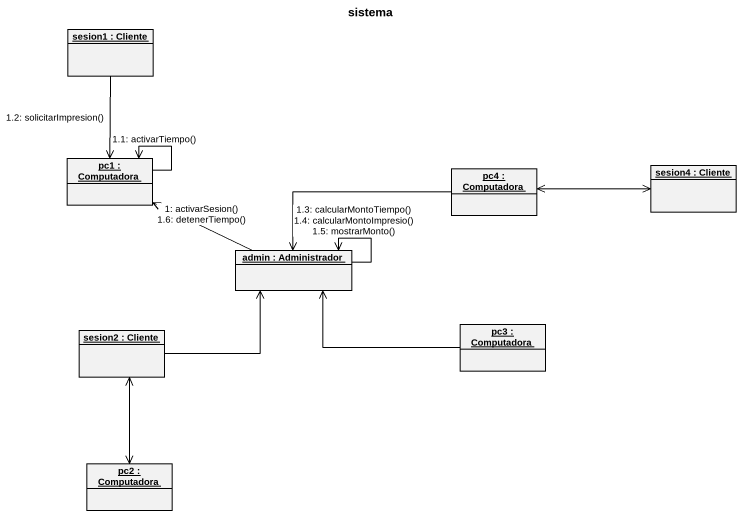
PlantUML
@startuml
title sistema
hide circle
hide empty members
object "sesion1 : Cliente" as sesion1
object "pc1 : Computadora" as pc1
object "pc4 : Computadora" as pc4
object "sesion4 : Cliente" as sesion4
object "admin : Administrador" as admin
object "sesion2 : Cliente" as sesion2
object "pc3 : Computadora" as pc3
object "pc2 : Computadora" as pc2
pc4 <-right-> sesion4
pc4 -left-> admin
sesion2 -right-> admin
sesion2 <--> pc2
pc3 -left-> admin
admin -left-> pc1 : 1: activarSesion()\n1.6: detenerTiempo()
pc1 --> pc1 : 1.1: activarTiempo()
sesion1 --> pc1 : 1.2: solicitarImpresion()
admin --> admin : 1.3: calcularMontoTiempo()\n1.4: calcularMontoImpresio()\n1.5: mostrarMonto()
@enduml
